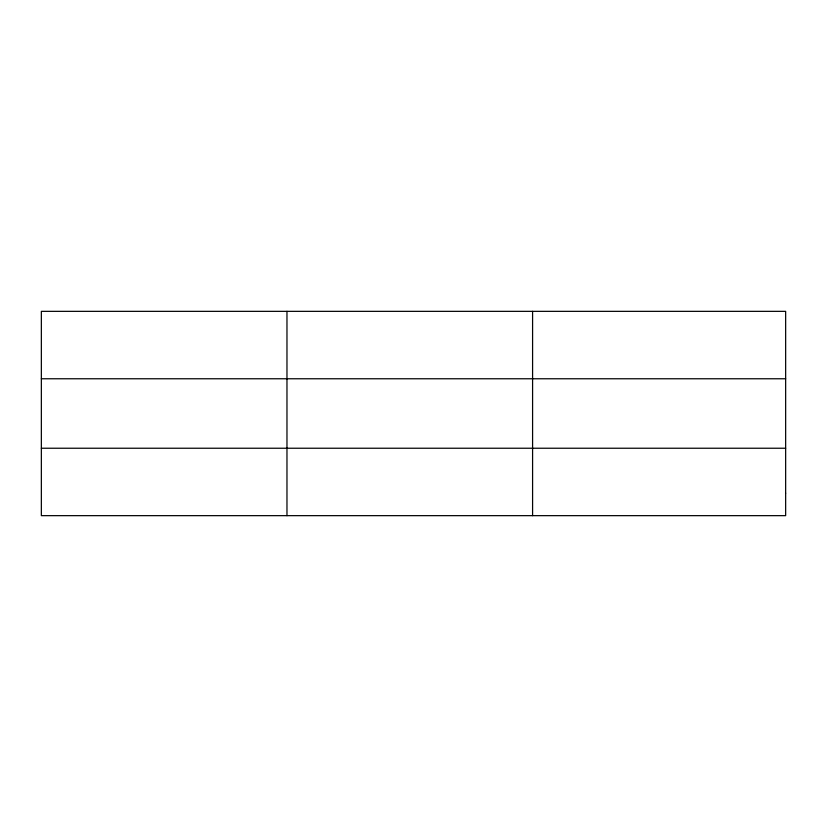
<?xml version="1.0" encoding="UTF-8"?>
<svg xmlns="http://www.w3.org/2000/svg" width="827" height="827" viewBox="0 0 827 827"><rect width="100%" height="100%" fill="white"/><g stroke="black" fill="none" stroke-linecap="round" stroke-linejoin="round"><path stroke-width="1.24" d="M286.969 515.655L286.969 311.345M532.588 515.655L532.588 311.345M41.35 378.766L785.65 378.766M41.35 448.234L785.65 448.234M785.65 493.181L785.65 515.655L41.35 515.655L41.35 311.345L785.65 311.345L785.65 493.181"/></g></svg>
